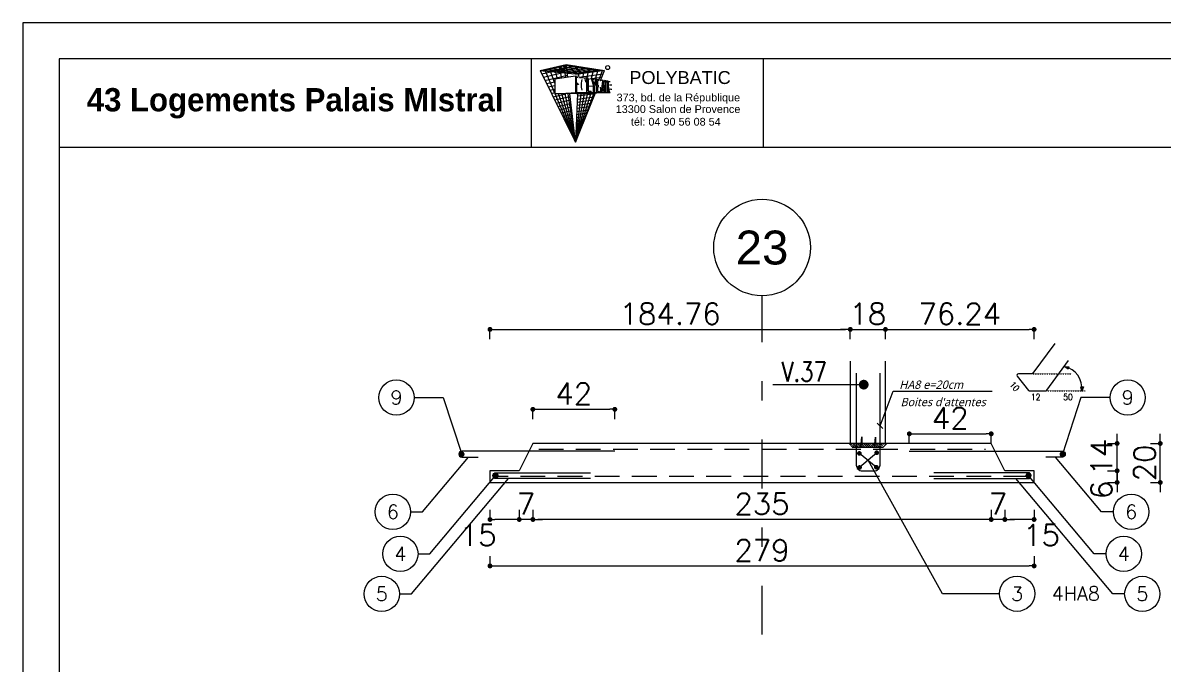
# Model space of a CAD drawing. Header units: millimetres. Extents: x -21776 to 63757, y -7870 to 8483.
# Drawn here: x 38540 to 39125, y -4850 to -4522 of the extents above; entities that cross this region are included whole.
import ezdxf
from ezdxf.enums import TextEntityAlignment as Align

# ---------------------------------------------------------------- set-up
doc = ezdxf.new("R2010")
doc.units = ezdxf.units.MM
doc.header["$PDMODE"] = 34
for name, pattern in [('CACHEX2', [19.05, 12.7, -6.35]), ('CONTINUE', [0]), ('GrFeatureAxis', [0.85, 0.25, -0.2, 0.1, -0.2, 0.1]), ('HIDDEN2', [0.1875, 0.125, -0.0625])]:
    doc.linetypes.add(name, pattern=pattern)
for name, color, linetype in [('COTATION', 1, 'Continuous'), ('GO-CARTOUCHE', 7, 'Continuous'), ('GO-COTATION', 1, 'Continuous'), ('GO-FER-HA', 140, 'Continuous'), ('GO-TEXTE', 9, 'Continuous'), ('GO-TEXTE-ACIER', 3, 'Continuous'), ('GO-TEXTE-FER', 3, 'Continuous'), ('Grid', 7, 'Continuous'), ('K_FOT_M_Building_V.46', 7, 'Continuous'), ('préfa v', 2, 'Continuous'), ('STR_TS_TXT', 7, 'Continuous'), ('STR_VOI-POT', 6, 'Continuous'), ('TEXTE-ACIER', 3, 'Continuous')]:
    doc.layers.add(name, color=color, linetype=linetype)
doc.styles.add('GrGrid', font='ARIAL.TTF', dxfattribs={"height": 0.17})
doc.styles.add('Lucida', font='')
doc.styles.get("Standard").update_dxf_attribs({"font": 'romans.shx'})
doc.styles.add('TEXTE', font='romans.shx')
doc.styles.add('TEXTE TS', font='romans.shx', dxfattribs={"width": 0.7, "oblique": 15})
doc.styles.add('TEXTEBA', font='ARIAL.TTF')
doc.styles.get('Lucida').set_extended_font_data('Lucida Sans', italic=True)
doc.dimstyles.new('COUPE-20', dxfattribs={"dimscale": 0.5, "dimtxt": 22, "dimasz": 5, "dimexe": 0.05, "dimexo": 0, "dimgap": 5, "dimtad": 1, "dimdsep": 46, "dimtxsty": 'Standard', "dimblk1": 'DOT', "dimblk2": 'DOT', "dimsah": 1, "dimcen": 0, "dimdle": 150, "dimclrd": 1, "dimclre": 1, "dimclrt": 7, "dimadec": 0, "dimazin": 0, "dimtfac": 1, "dimtix": 1, "dimtmove": 2, "dimatfit": 3, "dimldrblk": 'DOT', "dimfxl": 0, "dimtvp": 1, "dimtolj": 1, "dimtzin": 0, "dimarcsym": 0})

# ---------------------------------------------------------------- blocks, each defined once
blk = doc.blocks.new('_DOT')
at = {"color": 0, "linetype": 'ByBlock'}
blk.add_line((-0.5, 0), (-1, 0), dxfattribs=at)
at = {"color": 0, "linetype": 'ByBlock', "const_width": 0.5}
blk.add_lwpolyline([(-0.25, 0, 1), (0.25, 0, 1)], format="xyb", close=True, dxfattribs=at)
blk = doc.blocks.new('*D1946')
at = {"layer": 'DEFPOINTS', "color": 0}
for p in [(39058.73, -4751.26), (39101.3, -4751.26), (39058.73, -4757.26)]:
    blk.add_point(p, dxfattribs=at)
at = {"layer": 'préfa v', "color": 1, "lineweight": -2}
for p, q in [((39101.3, -4748.76), (39101.3, -4746.26)), ((39096.3, -4751.26), (39101.32, -4751.26)), ((39101.3, -4757.26), (39101.3, -4751.26)), ((39096.3, -4757.26), (39101.32, -4757.26)), ((39101.3, -4759.76), (39101.3, -4762.26))]:
    blk.add_line(p, q, dxfattribs=at)
at = {"layer": 'préfa v', "color": 1, "lineweight": -2, "xscale": 2.5, "yscale": 2.5, "zscale": 2.5}
for p, rotation in [((39101.3, -4751.26), 270), ((39101.3, -4757.26), 90)]:
    blk.add_blockref('_DOT', p, dxfattribs=dict(at, rotation=rotation))
at = {"layer": 'préfa v', "color": 7, "insert": (39093.3, -4761.11), "char_height": 11, "attachment_point": 5, "rotation": 90}
blk.add_mtext('\\A1;6', dxfattribs=at)
blk = doc.blocks.new('*D1947')
at = {"layer": 'DEFPOINTS', "color": 0}
for p in [(39036.73, -4737.26), (39101.3, -4737.26), (39058.73, -4751.26)]:
    blk.add_point(p, dxfattribs=at)
at = {"layer": 'préfa v', "color": 1, "lineweight": -2}
for p, q in [((39101.3, -4734.76), (39101.3, -4732.26)), ((39096.3, -4737.26), (39101.32, -4737.26)), ((39101.3, -4751.26), (39101.3, -4737.26)), ((39096.3, -4751.26), (39101.32, -4751.26)), ((39101.3, -4753.76), (39101.3, -4756.26))]:
    blk.add_line(p, q, dxfattribs=at)
at = {"layer": 'préfa v', "color": 1, "lineweight": -2, "xscale": 2.5, "yscale": 2.5, "zscale": 2.5}
for p, rotation in [((39101.3, -4737.26), 270), ((39101.3, -4751.26), 90)]:
    blk.add_blockref('_DOT', p, dxfattribs=dict(at, rotation=rotation))
at = {"layer": 'préfa v', "color": 7, "insert": (39093.3, -4744.26), "char_height": 11, "attachment_point": 5, "rotation": 90}
blk.add_mtext('\\A1;14', dxfattribs=at)
blk = doc.blocks.new('*D1948')
at = {"layer": 'DEFPOINTS', "color": 0}
for p in [(39043.73, -4751.26), (39058.73, -4757.26), (39043.73, -4776.24)]:
    blk.add_point(p, dxfattribs=at)
at = {"layer": 'préfa v', "color": 1, "lineweight": -2}
for p, q in [((39043.73, -4771.24), (39043.73, -4776.27)), ((39058.73, -4771.24), (39058.73, -4776.27)), ((39056.23, -4776.24), (39046.23, -4776.24))]:
    blk.add_line(p, q, dxfattribs=at)
at = {"layer": 'préfa v', "color": 1, "lineweight": -2, "xscale": 2.5, "yscale": 2.5, "zscale": 2.5, "rotation": 180}
blk.add_blockref('_DOT', (39043.73, -4776.24), dxfattribs=at)
at = {"layer": 'préfa v', "color": 1, "lineweight": -2, "xscale": 2.5, "yscale": 2.5, "zscale": 2.5}
blk.add_blockref('_DOT', (39058.73, -4776.24), dxfattribs=at)
at = {"layer": 'préfa v', "color": 7, "insert": (39062.51, -4784.24), "char_height": 11, "attachment_point": 5}
blk.add_mtext('\\A1;15', dxfattribs=at)
blk = doc.blocks.new('*D1949')
at = {"layer": 'DEFPOINTS', "color": 0}
for p in [(39036.73, -4737.26), (39043.73, -4751.26), (39036.73, -4776.24)]:
    blk.add_point(p, dxfattribs=at)
at = {"layer": 'préfa v', "color": 1, "lineweight": -2}
for p, q in [((39036.73, -4771.24), (39036.73, -4776.27)), ((39043.73, -4771.24), (39043.73, -4776.27)), ((39034.23, -4776.24), (39031.73, -4776.24)), ((39043.73, -4776.24), (39036.73, -4776.24)), ((39046.23, -4776.24), (39048.73, -4776.24))]:
    blk.add_line(p, q, dxfattribs=at)
at = {"layer": 'préfa v', "color": 1, "lineweight": -2, "xscale": 2.5, "yscale": 2.5, "zscale": 2.5}
blk.add_blockref('_DOT', (39036.73, -4776.24), dxfattribs=at)
at = {"layer": 'préfa v', "color": 1, "lineweight": -2, "xscale": 2.5, "yscale": 2.5, "zscale": 2.5, "rotation": 180}
blk.add_blockref('_DOT', (39043.73, -4776.24), dxfattribs=at)
at = {"layer": 'préfa v', "color": 7, "insert": (39040.23, -4768.24), "char_height": 11, "attachment_point": 5}
blk.add_mtext('\\A1;7', dxfattribs=at)
blk = doc.blocks.new('*D1950')
at = {"layer": 'DEFPOINTS', "color": 0}
for p in [(38801.73, -4737.26), (39036.73, -4737.26), (38801.73, -4776.24)]:
    blk.add_point(p, dxfattribs=at)
at = {"layer": 'préfa v', "color": 1, "lineweight": -2}
for p, q in [((38801.73, -4771.24), (38801.73, -4776.27)), ((39036.73, -4771.24), (39036.73, -4776.27)), ((39034.23, -4776.24), (38804.23, -4776.24))]:
    blk.add_line(p, q, dxfattribs=at)
at = {"layer": 'préfa v', "color": 1, "lineweight": -2, "xscale": 2.5, "yscale": 2.5, "zscale": 2.5, "rotation": 180}
blk.add_blockref('_DOT', (38801.73, -4776.24), dxfattribs=at)
at = {"layer": 'préfa v', "color": 1, "lineweight": -2, "xscale": 2.5, "yscale": 2.5, "zscale": 2.5}
blk.add_blockref('_DOT', (39036.73, -4776.24), dxfattribs=at)
at = {"layer": 'préfa v', "color": 7, "insert": (38919.23, -4768.24), "char_height": 11, "attachment_point": 5}
blk.add_mtext('\\A1;235', dxfattribs=at)
blk = doc.blocks.new('*D1951')
at = {"layer": 'DEFPOINTS', "color": 0}
for p in [(38801.73, -4737.26), (38794.73, -4751.26), (38794.73, -4776.24)]:
    blk.add_point(p, dxfattribs=at)
at = {"layer": 'préfa v', "color": 1, "lineweight": -2}
for p, q in [((38794.73, -4771.24), (38794.73, -4776.27)), ((38801.73, -4771.24), (38801.73, -4776.27)), ((38792.23, -4776.24), (38789.73, -4776.24)), ((38801.73, -4776.24), (38794.73, -4776.24)), ((38804.23, -4776.24), (38806.73, -4776.24))]:
    blk.add_line(p, q, dxfattribs=at)
at = {"layer": 'préfa v', "color": 1, "lineweight": -2, "xscale": 2.5, "yscale": 2.5, "zscale": 2.5}
blk.add_blockref('_DOT', (38794.73, -4776.24), dxfattribs=at)
at = {"layer": 'préfa v', "color": 1, "lineweight": -2, "xscale": 2.5, "yscale": 2.5, "zscale": 2.5, "rotation": 180}
blk.add_blockref('_DOT', (38801.73, -4776.24), dxfattribs=at)
at = {"layer": 'préfa v', "color": 7, "insert": (38798.23, -4768.24), "char_height": 11, "attachment_point": 5}
blk.add_mtext('\\A1;7', dxfattribs=at)
blk = doc.blocks.new('*D1952')
at = {"layer": 'DEFPOINTS', "color": 0}
for p in [(38779.73, -4751.26), (38794.73, -4751.26), (38779.73, -4776.24)]:
    blk.add_point(p, dxfattribs=at)
at = {"layer": 'préfa v', "color": 1, "lineweight": -2}
for p, q in [((38779.73, -4771.24), (38779.73, -4776.27)), ((38794.73, -4771.24), (38794.73, -4776.27)), ((38792.23, -4776.24), (38782.23, -4776.24))]:
    blk.add_line(p, q, dxfattribs=at)
at = {"layer": 'préfa v', "color": 1, "lineweight": -2, "xscale": 2.5, "yscale": 2.5, "zscale": 2.5, "rotation": 180}
blk.add_blockref('_DOT', (38779.73, -4776.24), dxfattribs=at)
at = {"layer": 'préfa v', "color": 1, "lineweight": -2, "xscale": 2.5, "yscale": 2.5, "zscale": 2.5}
blk.add_blockref('_DOT', (38794.73, -4776.24), dxfattribs=at)
at = {"layer": 'préfa v', "color": 7, "insert": (38773.62, -4784.24), "char_height": 11, "attachment_point": 5}
blk.add_mtext('\\A1;15', dxfattribs=at)
blk = doc.blocks.new('*D1953')
at = {"layer": 'DEFPOINTS', "color": 0}
for p in [(38779.73, -4757.26), (39058.73, -4757.26), (39058.73, -4800.06)]:
    blk.add_point(p, dxfattribs=at)
at = {"layer": 'préfa v', "color": 1, "lineweight": -2}
for p, q in [((38779.73, -4795.06), (38779.73, -4800.08)), ((38782.23, -4800.06), (39056.23, -4800.06)), ((39058.73, -4795.06), (39058.73, -4800.08))]:
    blk.add_line(p, q, dxfattribs=at)
at = {"layer": 'préfa v', "color": 1, "lineweight": -2, "xscale": 2.5, "yscale": 2.5, "zscale": 2.5, "rotation": 180}
blk.add_blockref('_DOT', (38779.73, -4800.06), dxfattribs=at)
at = {"layer": 'préfa v', "color": 1, "lineweight": -2, "xscale": 2.5, "yscale": 2.5, "zscale": 2.5}
blk.add_blockref('_DOT', (39058.73, -4800.06), dxfattribs=at)
at = {"layer": 'préfa v', "color": 7, "insert": (38919.23, -4792.06), "char_height": 11, "attachment_point": 5}
blk.add_mtext('\\A1;279', dxfattribs=at)
blk = doc.blocks.new('*D1962')
at = {"layer": 'DEFPOINTS', "color": 0}
for p in [(39036.73, -4737.26), (39123.43, -4737.26), (39058.73, -4757.26)]:
    blk.add_point(p, dxfattribs=at)
at = {"layer": 'STR_VOI-POT', "color": 1, "lineweight": -2}
for p, q in [((39123.43, -4734.76), (39123.43, -4732.26)), ((39118.43, -4737.26), (39123.45, -4737.26)), ((39123.43, -4757.26), (39123.43, -4737.26)), ((39118.43, -4757.26), (39123.45, -4757.26)), ((39123.43, -4759.76), (39123.43, -4762.26))]:
    blk.add_line(p, q, dxfattribs=at)
at = {"layer": 'STR_VOI-POT', "color": 1, "lineweight": -2, "xscale": 2.5, "yscale": 2.5, "zscale": 2.5}
for p, rotation in [((39123.43, -4737.26), 270), ((39123.43, -4757.26), 90)]:
    blk.add_blockref('_DOT', p, dxfattribs=dict(at, rotation=rotation))
at = {"layer": 'STR_VOI-POT', "color": 7, "insert": (39115.43, -4747.26), "char_height": 11, "attachment_point": 5, "rotation": 90}
blk.add_mtext('\\A1;20', dxfattribs=at)
blk = doc.blocks.new('staboxdetail')
at = {"layer": 'GO-TEXTE-FER'}
blk.add_lwpolyline([(-8.57, 15.58), (-19.76, 0.33, -0.238859), (-20.41, 0), (-27.16, 0, 0.630281), (-27.79, -1.3), (-21.96, -8.52, 0.226783), (-21.34, -8.82), (-13.3, -8.82, 0.238859), (-12.65, -8.49), (-1.46, 6.77)], format="xyb", dxfattribs=at)
at = {"layer": 'GO-TEXTE-FER', "color": 1, "flags": 128}
for points in [[(-3.64, 3.75), (-1.35, 3.64), (-1.75, 2.31), (-3.64, 3.75)], [(5.34, -8.85), (4.78, -6.62), (6.18, -6.63), (5.34, -8.85)]]:
    blk.add_lwpolyline(points, dxfattribs=at)
at = {"layer": 'GO-TEXTE-FER', "color": 1}
blk.add_arc((-6, -7.43), 11.43, 352.85098, 78.09196, dxfattribs=at)
at = {"layer": 'TEXTE-ACIER', "color": 1, "linetype": 'HIDDEN2', "ltscale": 0.025}
for p, q in [((-20, 0), (0, 0)), ((-12.89, -8.82), (7.11, -8.82))]:
    blk.add_line(p, q, dxfattribs=at)
at = {"layer": 'GO-TEXTE-FER', "color": 1, "style": 'TEXTE', "width": 0.9}
blk.add_text('10', height=3.15, rotation=309.81851, dxfattribs=at).set_placement((-31.88, -5.6))
for s, p in [('12', (-20.75, -13.49)), ('50', (-4.19, -13.49))]:
    blk.add_text(s, height=3.15, dxfattribs=at).set_placement(p)
blk = doc.blocks.new('*D1965')
at = {"layer": 'DEFPOINTS', "color": 0}
for p in [(39036.73, -4732.31), (38994.73, -4741.26), (39036.73, -4737.26)]:
    blk.add_point(p, dxfattribs=at)
at = {"layer": 'STR_VOI-POT', "color": 1, "lineweight": -2}
for p, q in [((38994.73, -4737.31), (38994.73, -4732.28)), ((38997.23, -4732.31), (39034.23, -4732.31)), ((39036.73, -4737.26), (39036.73, -4732.28))]:
    blk.add_line(p, q, dxfattribs=at)
at = {"layer": 'STR_VOI-POT', "color": 1, "lineweight": -2, "xscale": 2.5, "yscale": 2.5, "zscale": 2.5, "rotation": 180}
blk.add_blockref('_DOT', (38994.73, -4732.31), dxfattribs=at)
at = {"layer": 'STR_VOI-POT', "color": 1, "lineweight": -2, "xscale": 2.5, "yscale": 2.5, "zscale": 2.5}
blk.add_blockref('_DOT', (39036.73, -4732.31), dxfattribs=at)
at = {"layer": 'STR_VOI-POT', "color": 7, "insert": (39015.73, -4724.31), "char_height": 11, "attachment_point": 5}
blk.add_mtext('\\A1;42', dxfattribs=at)
blk = doc.blocks.new('stab')
at = {"layer": 'GO-FER-HA'}
h = blk.add_hatch(dxfattribs=at)
h.set_pattern_fill('ANSI31', color=9, scale=6.075, angle=-540, style=0)
h.set_pattern_definition([(315, (-54992.6584, 395894.73794), (-0.536959212, -0.536959212), [])])
h.paths.add_polyline_path([(8.55, 0), (6.53, -2.03), (4.9, -2.03), (4.9, 0)])
h.paths.add_polyline_path([(4.9, 0), (4.9, -2.03), (1.75, -2.03), (1.95, 0)])
h.paths.add_polyline_path([(1.41, 0), (1.73, -2.03), (-8.03, -2.03), (-7.82, 0)])
h.paths.add_polyline_path([(-8.11, -1.56), (-9.67, 0), (-8.25, 0)])
at = {"layer": 'COTATION'}
for p, q in [((4.33, -12.16), (-4.35, -5.08)), ((4.55, -4.74), (-4.24, -12.3))]:
    blk.add_line(p, q, dxfattribs=at)
at = {"layer": 'GO-FER-HA', "color": 1}
blk.add_lwpolyline([(-5.93, 36.01), (-5.93, 0.57), (-5.93, -11.07, 0.414214), (-2.89, -14.1), (3.18, -14.1, 0.414214), (6.22, -11.07), (6.22, 36.01)], format="xyb", dxfattribs=at)
blk.add_lwpolyline([(-7.65, -2.03), (-9.67, 0), (9.67, 0), (7.65, -2.03)], close=True, dxfattribs=at)
blk.add_lwpolyline([(-3.88, 0), (-3.68, -2.22), (-3.09, 3.47), (-3.09, 0), (3.09, 0), (3.42, -2.09), (3.94, 3.21), (3.94, 0)], dxfattribs=at)
at = {"layer": 'GO-FER-HA', "color": 6, "linetype": 'Continuous', "const_width": 1.2}
for points in [[(-3.75, -5.08, -1), (-4.95, -5.08, -1)], [(5.15, -4.74, -1), (3.95, -4.74, -1)], [(-3.64, -12.3, -1), (-4.84, -12.3, -1)], [(4.93, -12.16, -1), (3.73, -12.16, -1)]]:
    blk.add_lwpolyline(points, format="xyb", close=True, dxfattribs=at)
blk = doc.blocks.new('*D1972')
at = {"layer": 'DEFPOINTS', "color": 0}
for p in [(38843.73, -4719.74), (38801.73, -4737.26), (38843.73, -4741.26)]:
    blk.add_point(p, dxfattribs=at)
at = {"layer": 'préfa v', "color": 1, "lineweight": -2}
for p, q in [((38801.73, -4724.74), (38801.73, -4719.71)), ((38804.23, -4719.74), (38841.23, -4719.74)), ((38843.73, -4724.74), (38843.73, -4719.71))]:
    blk.add_line(p, q, dxfattribs=at)
at = {"layer": 'préfa v', "color": 1, "lineweight": -2, "xscale": 2.5, "yscale": 2.5, "zscale": 2.5, "rotation": 180}
blk.add_blockref('_DOT', (38801.73, -4719.74), dxfattribs=at)
at = {"layer": 'préfa v', "color": 1, "lineweight": -2, "xscale": 2.5, "yscale": 2.5, "zscale": 2.5}
blk.add_blockref('_DOT', (38843.73, -4719.74), dxfattribs=at)
at = {"layer": 'préfa v', "color": 7, "insert": (38822.73, -4711.74), "char_height": 11, "attachment_point": 5}
blk.add_mtext('\\A1;42', dxfattribs=at)
blk = doc.blocks.new('*D1973')
at = {"layer": 'DEFPOINTS', "color": 0}
for p in [(38982.5, -4678.76), (38964.5, -4695.04), (38982.5, -4695.04)]:
    blk.add_point(p, dxfattribs=at)
at = {"layer": 'préfa v', "color": 1, "lineweight": -2}
for p, q in [((38962, -4678.76), (38959.5, -4678.76)), ((38964.5, -4683.76), (38964.5, -4678.74)), ((38964.5, -4678.76), (38982.5, -4678.76)), ((38982.5, -4683.76), (38982.5, -4678.74)), ((38985, -4678.76), (38987.5, -4678.76))]:
    blk.add_line(p, q, dxfattribs=at)
at = {"layer": 'préfa v', "color": 1, "lineweight": -2, "xscale": 2.5, "yscale": 2.5, "zscale": 2.5}
blk.add_blockref('_DOT', (38964.5, -4678.76), dxfattribs=at)
at = {"layer": 'préfa v', "color": 1, "lineweight": -2, "xscale": 2.5, "yscale": 2.5, "zscale": 2.5, "rotation": 180}
blk.add_blockref('_DOT', (38982.5, -4678.76), dxfattribs=at)
at = {"layer": 'préfa v', "color": 7, "insert": (38973.5, -4670.76), "char_height": 11, "attachment_point": 5}
blk.add_mtext('\\A1;18', dxfattribs=at)
blk = doc.blocks.new('*D2067')
at = {"layer": 'DEFPOINTS', "color": 0}
for p in [(38964.5, -4678.76), (38964.5, -4695.04), (38779.73, -4751.26)]:
    blk.add_point(p, dxfattribs=at)
at = {"layer": 'K_FOT_M_Building_V.46', "color": 1, "lineweight": -2}
for p, q in [((38779.73, -4683.76), (38779.73, -4678.74)), ((38782.23, -4678.76), (38962, -4678.76)), ((38964.5, -4683.76), (38964.5, -4678.74))]:
    blk.add_line(p, q, dxfattribs=at)
at = {"layer": 'K_FOT_M_Building_V.46', "color": 1, "lineweight": -2, "xscale": 2.5, "yscale": 2.5, "zscale": 2.5, "rotation": 180}
blk.add_blockref('_DOT', (38779.73, -4678.76), dxfattribs=at)
at = {"layer": 'K_FOT_M_Building_V.46', "color": 1, "lineweight": -2, "xscale": 2.5, "yscale": 2.5, "zscale": 2.5}
blk.add_blockref('_DOT', (38964.5, -4678.76), dxfattribs=at)
at = {"layer": 'K_FOT_M_Building_V.46', "color": 7, "insert": (38872.11, -4670.76), "char_height": 11, "attachment_point": 5}
blk.add_mtext('\\A1;184.76', dxfattribs=at)
blk = doc.blocks.new('*D2068')
at = {"layer": 'DEFPOINTS', "color": 0}
for p in [(39058.73, -4678.76), (38982.5, -4695.04), (39058.73, -4751.26)]:
    blk.add_point(p, dxfattribs=at)
at = {"layer": 'K_FOT_M_Building_V.46', "color": 1, "lineweight": -2}
for p, q in [((38982.5, -4683.76), (38982.5, -4678.74)), ((38985, -4678.76), (39056.23, -4678.76)), ((39058.73, -4683.76), (39058.73, -4678.74))]:
    blk.add_line(p, q, dxfattribs=at)
at = {"layer": 'K_FOT_M_Building_V.46', "color": 1, "lineweight": -2, "xscale": 2.5, "yscale": 2.5, "zscale": 2.5, "rotation": 180}
blk.add_blockref('_DOT', (38982.5, -4678.76), dxfattribs=at)
at = {"layer": 'K_FOT_M_Building_V.46', "color": 1, "lineweight": -2, "xscale": 2.5, "yscale": 2.5, "zscale": 2.5}
blk.add_blockref('_DOT', (39058.73, -4678.76), dxfattribs=at)
at = {"layer": 'K_FOT_M_Building_V.46', "color": 7, "insert": (39020.61, -4670.76), "char_height": 11, "attachment_point": 5}
blk.add_mtext('\\A1;76.24', dxfattribs=at)

msp = doc.modelspace()

# ---------------------------------------------------------------- linework, layer by layer
at = {"layer": 'COTATION', "const_width": 2.5}
msp.add_lwpolyline([(38970.13435, -4707.09822, 1), (38972.63435, -4707.09822, 1)], format="xyb", close=True, dxfattribs=at)
at = {"layer": 'COTATION'}
for points in [[(38924.82748, -4707.09822), (38971.38435, -4707.09822)], [(38738.99103, -4772.2945), (38745.13313, -4772.2945), (38768.68274, -4744.26035)], [(39040.95166, -4814.30872), (39011.84282, -4814.30872), (38973.65274, -4745.78316)], [(39099.47636, -4772.2945), (39093.33426, -4772.2945), (39069.78465, -4744.26035)], [(38742.83185, -4793.84992), (38748.97395, -4793.84992), (38782.99128, -4753.35469)], [(39095.63554, -4793.84992), (39089.49344, -4793.84992), (39055.4761, -4753.35469)], [(38733.30363, -4814.42617), (38739.44573, -4814.42617), (38789.14697, -4755.26035)], [(39105.16376, -4814.42617), (39099.02166, -4814.42617), (39049.32042, -4755.26035)]]:
    msp.add_lwpolyline(points, dxfattribs=at)
at = {"layer": 'GO-CARTOUCHE', "color": 9, "linetype": 'CONTINUE'}
for p, q in [((38805.47945, -4546.06632), (38818.87262, -4542.95163)), ((38806.98885, -4546.21007), (38820.38179, -4543.19118)), ((38818.56597, -4549.59463), (38817.61438, -4543.24425)), ((38817.61438, -4543.24425), (38837.27463, -4546.23663)), ((38819.63271, -4549.43776), (38818.87262, -4542.95163)), ((38818.87262, -4542.95163), (38838.49516, -4546.06632)), ((38805.47945, -4546.06632), (38825.102, -4547.93514)), ((38805.47945, -4546.06632), (38823.54465, -4582.81966)), ((38806.30052, -4547.73678), (38819.08498, -4544.76382)), ((38807.12159, -4549.40723), (38819.29735, -4546.576)), ((38812.95471, -4557.54868), (38807.90644, -4545.50191)), ((38807.90644, -4545.50191), (38827.53652, -4547.59543)), ((38807.94267, -4551.07769), (38819.50971, -4548.38819)), ((38810.00765, -4546.49758), (38823.40014, -4543.67029)), ((38812.95471, -4552.45382), (38810.33342, -4544.93749)), ((38810.33342, -4544.93749), (38829.97105, -4547.25573)), ((38812.76041, -4544.37308), (38832.40558, -4546.91603)), ((38814.39702, -4550.20771), (38812.76041, -4544.37308)), ((38823.54465, -4548.86247), (38812.95471, -4550.41982)), ((38813.02646, -4546.78508), (38826.41848, -4544.14939)), ((38816.49224, -4549.89959), (38815.1874, -4543.80866)), ((38815.1874, -4543.80866), (38834.8401, -4546.57633)), ((38816.04526, -4547.07259), (38829.43683, -4544.62849)), ((38819.06406, -4547.36009), (38832.45517, -4545.10759)), ((38822.08286, -4547.6476), (38835.47352, -4545.5867)), ((38825.28787, -4549.13501), (38823.54465, -4548.86247)), ((38823.54465, -4548.86247), (38823.54465, -4557.87744)), ((38823.59226, -4547.79135), (38836.98269, -4545.82625)), ((38825.102, -4547.93514), (38825.05009, -4549.09783)), ((38838.49516, -4546.06632), (38825.102, -4547.93514)), ((38825.53663, -4549.45027), (38837.81564, -4547.73681)), ((38827.53652, -4547.59543), (38827.3137, -4549.56159)), ((38829.97105, -4547.25573), (38829.43052, -4549.78268)), ((38832.40558, -4546.91603), (38831.61385, -4550.12402)), ((38834.8401, -4546.57633), (38833.61238, -4550.51568)), ((38837.27463, -4546.23663), (38835.58277, -4550.74453)), ((38836.40942, -4551.19376), (38838.49516, -4546.06632)), ((38808.76374, -4552.74815), (38812.95471, -4551.77376)), ((38809.58481, -4554.4186), (38812.95471, -4553.63518)), ((38812.95471, -4550.41982), (38812.95471, -4557.89507)), ((38824.16759, -4552.49082), (38824.16759, -4549.59037)), ((38824.95979, -4549.71422), (38824.16759, -4549.59037)), ((38824.16759, -4552.49082), (38824.79476, -4552.53948)), ((38825.01947, -4553.18173), (38824.16759, -4553.11563)), ((38824.16759, -4553.11563), (38824.16759, -4557.27213)), ((38825.33354, -4552.87272), (38825.01947, -4553.18173)), ((38825.7359, -4549.79362), (38827.70224, -4549.50762)), ((38826.45147, -4552.46537), (38826.41299, -4553.31857)), ((38826.41299, -4553.31857), (38826.47259, -4554.61005)), ((38826.58996, -4551.41547), (38826.45147, -4552.46537)), ((38826.47259, -4554.61005), (38826.76039, -4556.07624)), ((38826.81718, -4550.57838), (38826.58996, -4551.41547)), ((38828.4564, -4550.28162), (38828.09389, -4549.69815)), ((38829.40027, -4549.77795), (38828.24869, -4549.9473)), ((38828.7008, -4550.98011), (38828.4564, -4550.28162)), ((38828.88822, -4551.98885), (38828.7008, -4550.98011)), ((38829.40027, -4557.27213), (38829.40027, -4549.7711)), ((38830.02321, -4549.87534), (38829.40027, -4549.77795)), ((38830.02321, -4556.6492), (38830.02321, -4549.87534)), ((38830.02321, -4550.39212), (38831.58423, -4550.17735)), ((38830.02321, -4550.39212), (38830.0237, -4556.6492)), ((38830.0237, -4554.11475), (38832.85382, -4553.86628)), ((38831.56315, -4550.1161), (38832.85382, -4553.86628)), ((38832.12016, -4550.20318), (38831.56315, -4550.1161)), ((38831.58423, -4550.17735), (38832.85382, -4553.86628)), ((38831.79611, -4550.15252), (38837.13612, -4549.40729)), ((38832.12016, -4550.20318), (38833.14819, -4553.19023)), ((38833.87343, -4550.47729), (38832.29441, -4550.7095)), ((38832.85382, -4557.27213), (38832.85382, -4553.86628)), ((38833.87343, -4550.47729), (38833.14819, -4553.19023)), ((38834.36858, -4550.5547), (38833.47676, -4553.8908)), ((38833.47676, -4557.2645), (38833.48008, -4553.8784)), ((38833.47676, -4557.27213), (38833.47676, -4553.8908)), ((38833.48008, -4553.8784), (38834.35024, -4550.62331)), ((38834.36858, -4550.5547), (38833.87343, -4550.47729)), ((38834.35024, -4550.62331), (38834.53575, -4550.59553)), ((38834.53575, -4550.58084), (38834.35447, -4550.6075)), ((38834.53575, -4557.27213), (38834.53575, -4550.58084)), ((38835.74223, -4550.76946), (38834.53575, -4550.58084)), ((38835.67488, -4551.20028), (38834.97181, -4551.09036)), ((38834.97181, -4553.71445), (38834.97181, -4551.09036)), ((38834.97181, -4553.71445), (38835.54002, -4553.75853)), ((38834.97181, -4554.15182), (38835.50628, -4554.19328)), ((38834.97181, -4556.83608), (38834.97181, -4554.15182)), ((38836.156, -4551.11973), (38836.4566, -4551.07778)), ((38837.46411, -4551.03866), (38836.20771, -4551.22343)), ((38836.23321, -4554.53315), (38836.31299, -4554.78554)), ((38836.31299, -4554.78554), (38836.39169, -4555.26651)), ((38837.01528, -4554.77865), (38836.98904, -4554.99731)), ((38837.03253, -4554.63487), (38837.01528, -4554.77865)), ((38837.04655, -4554.51805), (38837.03253, -4554.63487)), ((38837.079, -4554.24772), (38837.04655, -4554.51805)), ((38837.14622, -4553.68759), (38837.079, -4554.24772)), ((38837.21986, -4553.07391), (38837.14622, -4553.68759)), ((38837.46411, -4551.03866), (38837.21986, -4553.07391)), ((38837.45409, -4554.78177), (38837.61746, -4553.42042)), ((38837.45409, -4554.78177), (38837.78522, -4554.80746)), ((38837.7745, -4551.08719), (38837.46411, -4551.03866)), ((38837.61746, -4553.42042), (38837.78522, -4554.80746)), ((38837.7745, -4551.08719), (38838.52184, -4557.2662)), ((38837.80147, -4551.31018), (38838.52256, -4551.20414)), ((38837.85165, -4551.72505), (38838.52256, -4551.64549)), ((38837.86312, -4551.81992), (38838.92747, -4551.7088)), ((38838.52256, -4551.20414), (38838.52256, -4551.64549)), ((38839.76843, -4551.39892), (38838.52256, -4551.20414)), ((38838.52256, -4551.64549), (38838.92747, -4551.7088)), ((38838.92747, -4557.2662), (38838.92747, -4551.7088)), ((38839.36352, -4551.77697), (38839.76843, -4551.84027)), ((38839.36352, -4557.2662), (38839.36352, -4551.77697)), ((38839.36352, -4551.8757), (38839.76843, -4551.84027)), ((38839.76843, -4551.84027), (38839.76843, -4551.39892)), ((38839.9268, -4551.42368), (38839.76843, -4551.47452)), ((38839.9268, -4551.42368), (38839.9268, -4557.26789)), ((38840.36286, -4551.49185), (38839.9268, -4551.42368)), ((38840.36286, -4551.49185), (38840.36286, -4557.27213)), ((38840.36286, -4551.69655), (38841.35068, -4551.60465)), ((38840.50469, -4554.47383), (38840.52937, -4555.0936)), ((38841.72076, -4553.43977), (38840.9862, -4553.5081)), ((38842.16703, -4553.50954), (38841.72076, -4553.43977)), ((38810.40588, -4556.08906), (38812.95471, -4555.49657)), ((38811.22695, -4557.75951), (38812.95471, -4557.35793)), ((38812.04802, -4559.42997), (38818.65258, -4557.89507)), ((38812.8691, -4561.10042), (38820.7839, -4559.26129)), ((38812.95471, -4557.89507), (38824.16759, -4557.27213)), ((38824.0495, -4557.8766), (38812.95471, -4557.89507)), ((38823.54465, -4582.81966), (38813.09986, -4557.89507)), ((38823.54465, -4582.81966), (38814.85232, -4557.89507)), ((38823.54465, -4582.81966), (38816.55332, -4557.89507)), ((38823.54465, -4582.81966), (38818.2051, -4557.89507)), ((38823.54465, -4582.81966), (38819.80977, -4557.89507)), ((38823.54465, -4582.81966), (38820.6238, -4557.89507)), ((38823.54465, -4582.81966), (38833.82881, -4557.53777)), ((38833.02269, -4557.56578), (38823.54465, -4582.81966)), ((38831.39758, -4557.62224), (38823.54465, -4582.81966)), ((38829.74918, -4557.67951), (38823.54465, -4582.81966)), ((38828.07698, -4557.73761), (38823.54465, -4582.81966)), ((38826.38046, -4557.79655), (38823.54465, -4582.81966)), ((38824.65908, -4557.85635), (38823.54465, -4582.81966)), ((38824.0495, -4557.8766), (38827.18135, -4557.762)), ((38824.16759, -4557.27213), (38831.6739, -4557.27213)), ((38824.53569, -4560.62047), (38833.059, -4559.43021)), ((38824.60648, -4559.0348), (38833.73852, -4557.75972)), ((38827.18135, -4557.762), (38827.7422, -4557.74148)), ((38827.78521, -4557.7399), (38834.52982, -4557.49311)), ((38829.39701, -4557.27305), (38834.54397, -4557.27213)), ((38830.02321, -4556.6492), (38831.6739, -4556.6492)), ((38830.0237, -4556.6492), (38831.6739, -4556.65427)), ((38831.6739, -4557.27213), (38831.6739, -4556.6492)), ((38831.6739, -4557.27213), (38832.85795, -4557.27213)), ((38832.85382, -4556.65427), (38832.85795, -4557.27213)), ((38832.85795, -4557.27213), (38833.47676, -4557.27213)), ((38834.52944, -4557.26619), (38839.9268, -4557.2662)), ((38834.53088, -4557.49307), (38841.37001, -4557.27483)), ((38834.53575, -4557.27213), (38835.85604, -4557.27213)), ((38834.97181, -4556.83608), (38835.72201, -4556.83608)), ((38836.09838, -4557.05924), (38835.84951, -4557.2662)), ((38835.84951, -4557.2662), (38836.7044, -4557.2662)), ((38836.27676, -4556.67452), (38836.09838, -4557.05924)), ((38836.3793, -4556.18057), (38836.27676, -4556.67452)), ((38836.41014, -4555.73487), (38836.3793, -4556.18057)), ((38836.39169, -4555.26651), (38836.41014, -4555.73487)), ((38836.77264, -4556.80051), (38836.71675, -4557.2662)), ((38836.83563, -4556.27558), (38836.77264, -4556.80051)), ((38836.88812, -4555.83826), (38836.83563, -4556.27558)), ((38836.93835, -4555.41965), (38836.88812, -4555.83826)), ((38836.98904, -4554.99731), (38836.93835, -4555.41965)), ((38837.40209, -4555.21511), (38837.15593, -4557.2662)), ((38837.40209, -4555.21511), (38837.83862, -4555.24897)), ((38837.83862, -4555.24897), (38838.08332, -4557.27213)), ((38839.36352, -4557.2662), (38839.9268, -4557.2662)), ((38839.9268, -4557.26789), (38840.36286, -4557.27213)), ((38840.52937, -4555.0936), (38840.58836, -4555.66122)), ((38840.58836, -4555.66122), (38840.67835, -4556.13854)), ((38840.67835, -4556.13854), (38840.80756, -4556.58078)), ((38840.80756, -4556.58078), (38841.01008, -4556.99355)), ((38841.01008, -4556.99355), (38841.24262, -4557.24871)), ((38841.70132, -4555.64961), (38841.037, -4555.71141)), ((38841.70132, -4555.64961), (38842.14358, -4555.63342)), ((38813.69017, -4562.77088), (38820.99627, -4561.07348)), ((38814.51124, -4564.44134), (38821.20864, -4562.88566)), ((38815.33231, -4566.11179), (38821.421, -4564.69784)), ((38816.15338, -4567.78225), (38821.63337, -4566.51003)), ((38824.25253, -4566.96313), (38830.34092, -4566.11215)), ((38824.32332, -4565.37747), (38831.02044, -4564.44167)), ((38824.39411, -4563.7918), (38831.69996, -4562.77118)), ((38824.4649, -4562.20613), (38832.37948, -4561.1007)), ((38816.97445, -4569.4527), (38821.84573, -4568.32221)), ((38817.79552, -4571.12316), (38822.0581, -4570.1344)), ((38818.6166, -4572.79361), (38822.27046, -4571.94658)), ((38824.04017, -4571.72013), (38828.30237, -4571.12361)), ((38824.11095, -4570.13447), (38828.98188, -4569.45313)), ((38824.18174, -4568.5488), (38829.6614, -4567.78264)), ((38823.96938, -4573.3058), (38827.62285, -4572.7941))]:
    msp.add_line(p, q, dxfattribs=at)
at = {"layer": 'GO-CARTOUCHE', "color": 2, "ltscale": 3}
msp.add_line((38978.1989, -4726.84083), (38981.23403, -4729.58295), dxfattribs=at)
at = {"layer": 'GO-CARTOUCHE', "linetype": 'Continuous'}
for points in [[(39653.83304, -5309.04286), (39653.83304, -4521.54286), (38540.19669, -4521.54286), (38540.19669, -5309.04286)], [(39635.27429, -5290.48411), (39635.27429, -4540.10161), (38558.75544, -4540.10161), (38558.75544, -5290.48411)]]:
    msp.add_lwpolyline(points, close=True, dxfattribs=at)
at = {"layer": 'GO-CARTOUCHE', "color": 2, "ltscale": 3}
msp.add_lwpolyline([(38979.71646, -4728.21189), (38986.42352, -4710.44334), (39037.24797, -4710.44334)], dxfattribs=at)
at = {"layer": 'GO-CARTOUCHE', "color": 9, "linetype": 'CONTINUE'}
for centre in [(38840.08482, -4544.51691, 70.13956), (38840.08482, -4544.51691, 70.13956), (38840.08482, -4544.51691)]:
    msp.add_circle(centre, 0.9967, dxfattribs=at)
at = {"layer": 'GO-COTATION'}
for points in [[(38740.82213, -4713.73329), (38755.70334, -4713.73329), (38765.24968, -4742.78821)], [(39097.64526, -4713.73329), (39082.76405, -4713.73329), (39073.21771, -4742.78821)]]:
    msp.add_lwpolyline(points, dxfattribs=at)
at = {"layer": 'GO-TEXTE', "color": 7}
for points in [[(38800.93689, -4540.10161), (38800.93689, -4585.54823)], [(38919.84266, -4540.10161), (38919.84266, -4585.54823)], [(39635.27429, -4585.54823), (38558.75544, -4585.54823)]]:
    msp.add_lwpolyline(points, dxfattribs=at)
at = {"layer": 'GO-TEXTE-ACIER'}
for centre in [(38731.76537, -4713.73329), (39106.70202, -4713.73329), (38729.93426, -4772.2945), (39108.53312, -4772.2945), (38733.77509, -4793.84992), (39104.6923, -4793.84992), (38724.24687, -4814.42617), (39050.00842, -4814.30872), (39114.22052, -4814.42617)]:
    msp.add_circle(centre, 9.05676, dxfattribs=at)
at = {"layer": 'Grid', "color": 4, "linetype": 'GrFeatureAxis', "lineweight": 25, "ltscale": 100}
msp.add_line((38919.23369, -5285.26586), (38919.23369, -4661.55005), dxfattribs=at)
at = {"layer": 'Grid', "color": 1, "linetype": 'Continuous', "lineweight": 25, "ltscale": 100}
msp.add_ellipse((38919.23369, -4636.78061), major_axis=(-17.51464, 17.51464), ratio=1, start_param=3.926990817, end_param=10.210176124, dxfattribs=at)
at = {"layer": 'préfa v'}
msp.add_lwpolyline([(38964.49517, -4695.0366), (38964.49517, -4737.26035), (38982.49517, -4737.26035), (38982.49517, -4695.0366)], dxfattribs=at)
msp.add_lwpolyline([(38801.73369, -4737.26035), (38794.73369, -4751.26035), (38779.73369, -4751.26035), (38779.73369, -4757.26035), (39058.73369, -4757.26035), (39058.73369, -4751.26035), (39043.73369, -4751.26035), (39036.73369, -4737.26035)], close=True, dxfattribs=at)
at = {"layer": 'STR_VOI-POT'}
for points in [[(38843.73369, -4741.26035), (38765.23369, -4741.26035, 0.414213562), (38763.73369, -4742.76035), (38763.73369, -4742.76035, 0.414213562), (38765.23369, -4744.26035), (38773.73369, -4744.26035)], [(38994.73369, -4741.26035), (39073.23369, -4741.26035, -0.414213562), (39074.73369, -4742.76035), (39074.73369, -4742.76035, -0.414213562), (39073.23369, -4744.26035), (39064.73369, -4744.26035)], [(38831.23369, -4755.26035), (38782.73369, -4755.26035, -0.414213562), (38781.23369, -4753.76035), (38781.23369, -4753.76035, -0.414213562), (38782.73369, -4752.26035), (38831.23369, -4752.26035)], [(39007.23369, -4755.26035), (39055.73369, -4755.26035, 0.414213562), (39057.23369, -4753.76035), (39057.23369, -4753.76035, 0.414213562), (39055.73369, -4752.26035), (39007.23369, -4752.26035)]]:
    msp.add_lwpolyline(points, format="xyb", dxfattribs=at)
at = {"layer": 'STR_VOI-POT', "const_width": 1.44}
for points in [[(38764.52968, -4742.78821, 1), (38765.96968, -4742.78821, 1)], [(39073.93771, -4742.78821, -1), (39072.49771, -4742.78821, -1)], [(38782.02968, -4753.78821, 1), (38783.46968, -4753.78821, 1)], [(39056.43771, -4753.78821, -1), (39054.99771, -4753.78821, -1)]]:
    msp.add_lwpolyline(points, format="xyb", close=True, dxfattribs=at)
at = {"layer": 'STR_VOI-POT', "color": 1, "linetype": 'CACHEX2'}
for points in [[(38804.73369, -4740.26035), (39033.73369, -4740.26035)], [(39055.73369, -4754.26035), (38782.73369, -4754.26035)]]:
    msp.add_lwpolyline(points, dxfattribs=at)

# ---------------------------------------------------------------- block references
at = {"layer": 'préfa v'}
msp.add_blockref('stab', (38973.49517, -4737.26035), dxfattribs=at)
at = {"layer": 'STR_VOI-POT'}
msp.add_blockref('staboxdetail', (39077.8631, -4701.51981), dxfattribs=at)

# ---------------------------------------------------------------- texts
at = {"layer": 'GO-CARTOUCHE', "color": 9, "style": 'TEXTEBA'}
for s, p in [('373, bd. de la République', (38844.65218, -4561.82679)), ('13300 Salon de Provence', (38844.18774, -4567.78495)), ('tél: 04 90 56 08 54', (38852.01534, -4574.25784))]:
    msp.add_text(s, height=3.9772727, dxfattribs=at).set_placement(p)
at = {"layer": 'GO-CARTOUCHE', "insert": (38679.84616, -4562.82492), "char_height": 11.9318181, "attachment_point": 5}
msp.add_mtext('{\\Fbold|c0;43 Logements Palais MIstral}', dxfattribs=at)
at = {"layer": 'GO-TEXTE', "color": 3, "style": 'TEXTEBA'}
msp.add_text('POLYBATIC', height=6.628788, dxfattribs=at).set_placement((38877.19725, -4549.60683), align=Align.MIDDLE)
at = {"layer": 'GO-TEXTE', "linetype": 'Continuous', "style": 'Lucida'}
for s, p in [('HA8 e=20cm', (38989.61, -4709.24276)), ("Boites d'attentes", (38990.25613, -4718.13135))]:
    msp.add_text(s, height=4.256, rotation=0.00179755, dxfattribs=at).set_placement(p)
at = {"layer": 'GO-TEXTE-ACIER', "style": 'TEXTE'}
for s, p in [('9', (38731.76537, -4713.73329)), ('9', (39106.70202, -4713.73329)), ('6', (38729.93426, -4772.2945)), ('6', (39108.53312, -4772.2945)), ('4', (38733.77509, -4793.84992)), ('4', (39104.6923, -4793.84992)), ('5', (38724.24687, -4814.42617)), ('3', (39050.00842, -4814.30872)), ('4HA8', (39080.13824, -4814.11963)), ('5', (39114.22052, -4814.42617))]:
    msp.add_text(s, height=7.2, dxfattribs=at).set_placement(p, align=Align.MIDDLE_CENTER)
at = {"layer": 'Grid', "color": 1, "linetype": 'Continuous', "lineweight": -3, "ltscale": 100, "style": 'GrGrid'}
msp.add_text('23', height=17.371078, dxfattribs=at).set_placement((38919.23369, -4636.78061), align=Align.MIDDLE_CENTER)
at = {"layer": 'STR_TS_TXT', "style": 'TEXTE TS', "width": 0.8}
msp.add_text('V.37', height=10, dxfattribs=at).set_placement((38929.13672, -4705.44707, -0.00589))

# ---------------------------------------------------------------- dimensions: what is measured, and where the dimension line sits
at = {"layer": 'K_FOT_M_Building_V.46'}
for base, p1, p2, picture, middle in [((38964.49517, -4678.76387), (38779.73369, -4751.26035), (38964.49517, -4695.0366), '*D2067', (38872.11443, -4670.76387)), ((39058.73369, -4678.76387), (38982.49517, -4695.0366), (39058.73369, -4751.26035), '*D2068', (39020.61443, -4670.76387))]:
    dim = msp.add_linear_dim(base=base, p1=p1, p2=p2, dimstyle='COUPE-20', dxfattribs=at)
    dim.commit()
    dim.dimension.update_dxf_attribs({"geometry": picture, "text_midpoint": middle})
at = {"layer": 'préfa v'}
for base, p1, p2, picture, middle in [((38982.49517, -4678.76387), (38964.49517, -4695.0366), (38982.49517, -4695.0366), '*D1973', (38973.49517, -4670.76387)), ((38843.73369, -4719.7356), (38801.73369, -4737.26035), (38843.73369, -4741.26035), '*D1972', (38822.73369, -4711.7356)), ((38794.73369, -4776.2427), (38801.73369, -4737.26035), (38794.73369, -4751.26035), '*D1951', (38798.23369, -4768.2427)), ((38801.73369, -4776.2427), (39036.73369, -4737.26035), (38801.73369, -4737.26035), '*D1950', (38919.23369, -4768.2427)), ((39036.73369, -4776.2427), (39043.73369, -4751.26035), (39036.73369, -4737.26035), '*D1949', (39040.23369, -4768.2427)), ((39058.73369, -4800.05769), (38779.73369, -4757.26035), (39058.73369, -4757.26035), '*D1953', (38919.23369, -4792.05769))]:
    dim = msp.add_linear_dim(base=base, p1=p1, p2=p2, dimstyle='COUPE-20', dxfattribs=at)
    dim.commit()
    dim.dimension.update_dxf_attribs({"geometry": picture, "text_midpoint": middle})
dim = msp.add_linear_dim(base=(39101.29523, -4737.26035), p1=(39058.73369, -4751.26035), p2=(39036.73369, -4737.26035), angle=270, dimstyle='COUPE-20', dxfattribs=at)
dim.commit()
dim.dimension.update_dxf_attribs({"geometry": '*D1947', "text_midpoint": (39093.29523, -4744.26035)})
dim = msp.add_linear_dim(base=(39101.29523, -4751.26035), p1=(39058.73369, -4757.26035), p2=(39058.73369, -4751.26035), angle=270, dimstyle='COUPE-20', dxfattribs=at)
dim.commit()
dim.dimension.update_dxf_attribs({"geometry": '*D1946', "text_midpoint": (39093.29523, -4761.1061), "dimtype": 160})
for base, p1, p2, picture, middle in [((38779.73369, -4776.2427), (38794.73369, -4751.26035), (38779.73369, -4751.26035), '*D1952', (38773.61765, -4784.2427)), ((39043.73369, -4776.2427), (39058.73369, -4757.26035), (39043.73369, -4751.26035), '*D1948', (39062.51166, -4784.2427))]:
    dim = msp.add_linear_dim(base=base, p1=p1, p2=p2, dimstyle='COUPE-20', dxfattribs=at)
    dim.commit()
    dim.dimension.update_dxf_attribs({"geometry": picture, "text_midpoint": middle, "dimtype": 160})
at = {"layer": 'STR_VOI-POT'}
dim = msp.add_linear_dim(base=(39036.73369, -4732.30821), p1=(38994.73369, -4741.26035), p2=(39036.73369, -4737.26035), dimstyle='COUPE-20', dxfattribs=at)
dim.commit()
dim.dimension.update_dxf_attribs({"geometry": '*D1965', "text_midpoint": (39015.73369, -4724.30821)})
dim = msp.add_linear_dim(base=(39123.4287, -4737.26035), p1=(39058.73369, -4757.26035), p2=(39036.73369, -4737.26035), angle=270, dimstyle='COUPE-20', dxfattribs=at)
dim.commit()
dim.dimension.update_dxf_attribs({"geometry": '*D1962', "text_midpoint": (39115.4287, -4747.26035)})

doc.saveas('drawing.dxf')
